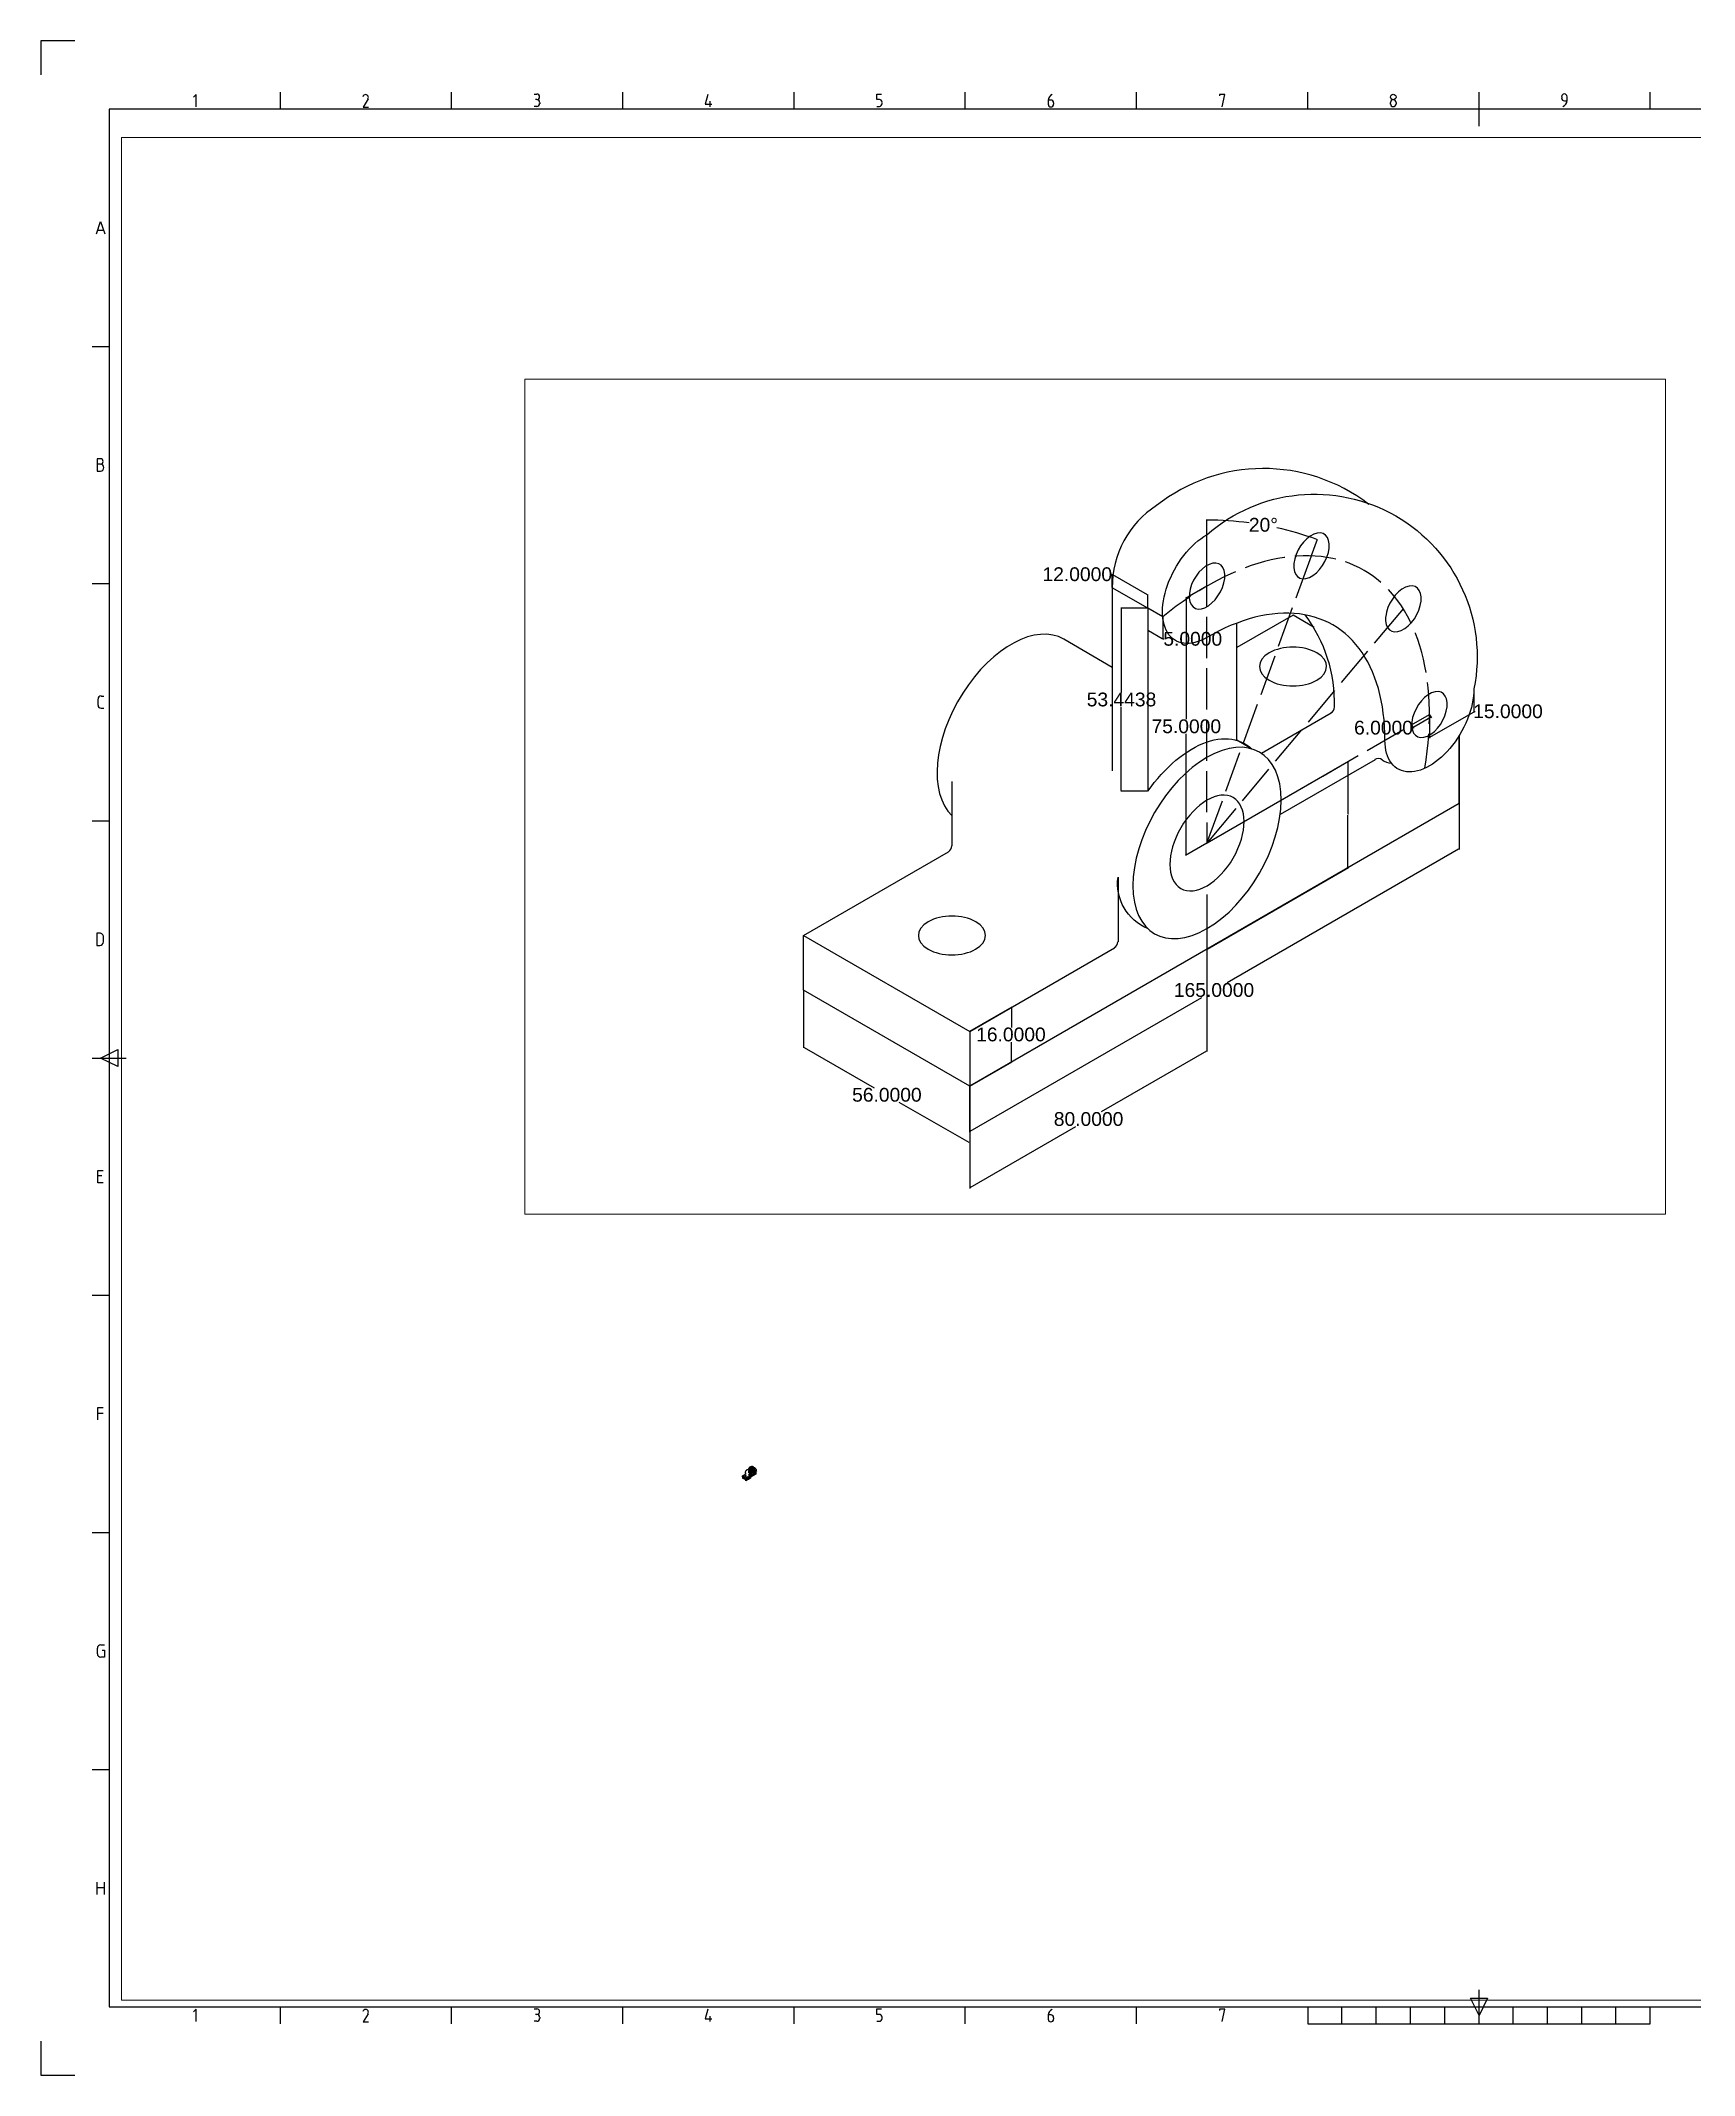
# Model space of a CAD drawing. Header units: millimetres. Extents: x 18 to 858, y 12 to 606.
# Drawn here: x 18 to 501, y 12 to 606 of the extents above; entities that cross this region are included whole.
import ezdxf

# ---------------------------------------------------------------- set-up
doc = ezdxf.new("R2010")
doc.units = ezdxf.units.MM
for name, color, linetype in [('PDF_0', 5, 'Continuous'), ('PDF_Text', 5, 'Continuous'), ('PDF_Title Block', 7, 'Continuous'), ('PDF_Viewport', 5, 'Continuous')]:
    doc.layers.add(name, color=color, linetype=linetype)
doc.styles.add('PDF ArialMT', font='arial.ttf')

msp = doc.modelspace()

# ---------------------------------------------------------------- linework, layer by layer
at = {"layer": 'PDF_0', "color": 7, "lineweight": 0}
for points in [[(159.3, 263.53), (492.36, 263.53), (492.36, 507.28), (159.3, 507.28)], [(226.04, 188.13), (226.04, 188.13), (226.04, 188.13)], [(226.04, 187.51), (226.04, 187.51), (226.04, 187.51)]]:
    msp.add_lwpolyline(points, close=True, dxfattribs=at)
at = {"layer": 'PDF_0', "color": 7, "lineweight": 25}
for points in [[(405.72, 470.71, 0.342963), (343.74, 470.36, 0.256704), (330.81, 446.38)], [(341.14, 346.86, -0.337335), (332.48, 361.91), (332.48, 343)], [(226.18, 188.15, -0.282657), (226.22, 188.15), (225.64, 187.82)]]:
    msp.add_lwpolyline(points, format="xyb", dxfattribs=at)
for points in [[(436.42, 416.86), (436.37, 415.8), (436.28, 414.74), (436.13, 413.64), (435.93, 412.52), (435.67, 411.4), (435.34, 410.25), (434.96, 409.1), (434.52, 407.96), (434.04, 406.83), (433.49, 405.71), (432.91, 404.59), (432.27, 403.51), (431.61, 402.45), (430.91, 401.41), (430.16, 400.44), (429.39, 399.47), (428.59, 398.59), (427.76, 397.73), (426.92, 396.94), (426.06, 396.19), (425.18, 395.51), (424.3, 394.89), (423.42, 394.36), (422.53, 393.88), (421.65, 393.48), (420.77, 393.15), (419.91, 392.89), (419.08, 392.71), (418.24, 392.6), (417.44, 392.58), (416.67, 392.64), (415.92, 392.78), (415.22, 392.98), (414.56, 393.26), (413.92, 393.64), (413.35, 394.08), (412.8, 394.58), (412.31, 395.16), (411.89, 395.8), (411.5, 396.5), (411.19, 397.27), (410.9, 398.09), (410.7, 398.97), (410.55, 399.87), (410.46, 400.84), (410.42, 401.85), (410.39, 403.88), (410.31, 405.89), (410.15, 407.83), (409.93, 409.74), (409.67, 411.62), (409.34, 413.44), (408.94, 415.21), (408.5, 416.93), (407.99, 418.6), (407.42, 420.21), (406.8, 421.77), (406.12, 423.27), (405.39, 424.73), (404.6, 426.09), (403.76, 427.41), (402.86, 428.67), (401.91, 429.84), (400.92, 430.96), (399.86, 432.02), (398.78, 432.99), (397.64, 433.89), (396.45, 434.73), (395.21, 435.5), (393.94, 436.18), (392.61, 436.8), (391.25, 437.33), (389.86, 437.79), (388.43, 438.17), (386.97, 438.47), (385.47, 438.72), (383.93, 438.85), (382.37, 438.94), (380.78, 438.91), (379.17, 438.85), (377.52, 438.67), (375.87, 438.43), (374.19, 438.12), (372.47, 437.73), (370.78, 437.24), (369.04, 436.71), (367.3, 436.07), (365.53, 435.39), (363.77, 434.62), (362.01, 433.76), (360.25, 432.83), (358.46, 431.86), (357.58, 431.38), (356.7, 430.98), (355.82, 430.65), (354.96, 430.39), (354.12, 430.21), (353.28, 430.1), (352.49, 430.08), (351.72, 430.15), (350.97, 430.28), (350.26, 430.48), (349.6, 430.76), (348.96, 431.14), (348.39, 431.58), (347.86, 432.08), (347.36, 432.66), (346.94, 433.3), (346.54, 434), (346.23, 434.77), (345.95, 435.59), (345.75, 436.47), (345.59, 437.37), (345.51, 438.34), (345.48, 439.36), (345.51, 440.39), (345.59, 441.47), (345.75, 442.57), (345.95, 443.67), (346.23, 444.82), (346.54, 445.94), (346.94, 447.09), (347.36, 448.24), (347.86, 449.38), (348.39, 450.5), (348.96, 451.61), (349.6, 452.71), (350.26, 453.77), (350.97, 454.78), (351.72, 455.77), (352.49, 456.72), (353.28, 457.62), (354.12, 458.48), (354.96, 459.27), (355.82, 460.02), (356.7, 460.68), (357.58, 461.3), (358.46, 461.85, -0.717497)], [(226.79, 188.55), (226.79, 188.5), (226.77, 188.44), (226.74, 188.37), (226.72, 188.31), (226.68, 188.26), (226.63, 188.2), (226.59, 188.15), (226.55, 188.13), (226.5, 188.09), (226.46, 188.09), (226.41, 188.06), (226.37, 188.09), (226.33, 188.09), (226.3, 188.13), (226.28, 188.15), (226.26, 188.2), (226.26, 188.26), (226.26, 188.46), (226.19, 188.64), (226.13, 188.77), (226.02, 188.88), (225.89, 188.97), (225.75, 188.99), (225.58, 188.99), (225.4, 188.94), (225.22, 188.86), (225.18, 188.83), (225.14, 188.81), (225.09, 188.81), (225.05, 188.83), (225.03, 188.86), (225, 188.88), (224.98, 188.92), (224.96, 188.99), (224.96, 189.03), (224.98, 189.1), (225, 189.17), (225.03, 189.21), (225.05, 189.28), (225.09, 189.34), (225.14, 189.39), (225.18, 189.43), (225.22, 189.45, -0.707382)]]:
    msp.add_lwpolyline(points, format="xyb", close=True, dxfattribs=at)
at = {"layer": 'PDF_0', "lineweight": 25}
for points in [[(358.46, 446.91), (358.46, 466.26)], [(389, 455.75), (390.76, 460.57)], [(330.81, 450.17), (330.65, 450.26), (330.48, 450.26)], [(330.81, 446.47), (330.81, 450.37)], [(341.05, 444.25), (330.96, 450.09)], [(358.4, 446.82), (352.2, 443.23)], [(341.14, 440.39), (333.28, 440.39)], [(333.45, 440.21), (333.45, 415.8)], [(341.21, 440.46), (341.21, 444.38)], [(341.21, 440.33), (341.21, 433.78)], [(352.4, 443.17), (352.4, 407.98)], [(341.36, 433.89), (345.4, 431.58)], [(345.55, 437.81), (345.55, 431.27)], [(345.55, 431.49), (345.7, 431.4), (345.88, 431.4)], [(436.42, 416.77), (436.42, 409.92)], [(333.45, 387.14), (333.45, 411.53)], [(423.57, 402.71), (436.26, 410.05)], [(436.42, 410.14), (436.57, 410.23), (436.75, 410.23)], [(418.26, 406.31), (418.77, 405.38)], [(418.68, 405.56), (418.52, 405.45), (418.35, 405.45)], [(423.72, 408.46), (418.83, 405.64)], [(423.42, 409.28), (423.42, 402.43)], [(423.44, 409.3), (423.97, 408.4)], [(352.4, 368.52), (352.4, 403.71)], [(341.14, 386.94), (333.28, 386.94)], [(432.08, 383.28), (432.08, 369.91)], [(358.4, 371.82), (352.2, 368.23)], [(431.92, 370.02), (364.32, 330.99)], [(358.46, 356.77), (358.46, 311.01)], [(240.69, 328.77), (240.69, 312.07)], [(289.34, 287.7), (356.94, 326.72)], [(289.25, 316.89), (301.53, 323.99)], [(301.35, 323.7), (301.35, 318.02)], [(289.19, 316.78), (289.19, 271)], [(240.85, 312.18), (261.25, 300.41)], [(301.35, 308.06), (301.35, 313.74)], [(358.31, 311.12), (327.53, 293.34)], [(289.25, 300.9), (301.53, 307.97)], [(289.19, 287.39), (289.19, 300.79), (289.19, 284.06)], [(289.03, 284.37), (268.63, 296.14)], [(289.34, 271.31), (320.12, 289.09)], [(222.87, 186.79), (222.87, 186.46), (223.29, 186.23)], [(224.08, 186.5), (224.08, 186.39), (223.84, 186.23), (223.84, 185.9), (223.44, 186.15)], [(223.84, 186.23), (223.84, 185.97), (225.2, 186.76)], [(224.45, 185.99), (223.84, 185.64), (223.84, 186.57), (224.08, 186.7), (224.08, 186.59)], [(225.22, 187.36), (225.22, 186.43), (224.61, 186.08)], [(224.67, 189.14), (224.67, 189.23), (224.87, 189.1), (224.87, 189.03), (224.72, 189.03), (224.72, 188.53)], [(224.67, 189.23), (224.67, 189.23)], [(224.87, 187.95), (224.72, 187.95), (224.72, 188.46)], [(224.87, 189.03), (224.87, 188.9)], [(224.89, 188.9), (224.96, 188.86), (224.98, 188.86)], [(224.96, 188.97), (224.96, 188.83)], [(225.22, 189.54), (225.22, 189.17), (225.09, 189.08)], [(225.22, 187.67), (225.09, 187.58)], [(225.11, 189.08), (225.11, 188.37)], [(225.11, 187.6), (225.11, 188.28)], [(226.7, 187.89), (226.7, 187.62), (225.33, 186.83)], [(225.84, 189.34), (225.86, 189.43)], [(226.41, 188.35), (226.44, 188.33), (226.52, 188.39)], [(226.44, 188.33), (226.41, 188.33)], [(226.79, 188.55), (226.79, 188.42), (226.52, 188.28)], [(226.55, 188.39), (226.52, 188.42), (226.52, 188.26)], [(226.79, 188.42), (226.79, 188.42)]]:
    msp.add_lwpolyline(points, dxfattribs=at)
at = {"layer": 'PDF_0', "color": 30, "lineweight": 25, "true_color": 0xf26722}
for points in [[(381.16, 455.22), (380.98, 455.2), (379.11, 454.89), (377.19, 454.49), (375.27, 454.01), (373.33, 453.46), (371.37, 452.82), (369.59, 452.16)], [(396.05, 454.71), (395.17, 454.93), (393.49, 455.24), (391.8, 455.46), (390.08, 455.62), (388.32, 455.7), (386.51, 455.7), (384.7, 455.62), (384.13, 455.57)], [(384.5, 443.37), (388.98, 455.68)], [(409.25, 447.9), (408.43, 448.61), (407.13, 449.62), (405.79, 450.55), (404.4, 451.41), (402.95, 452.18), (401.47, 452.88), (399.95, 453.5), (398.94, 453.88)], [(366.79, 451.03), (365.45, 450.46), (363.46, 449.51), (361.46, 448.5), (359.45, 447.42), (357.45, 446.27), (356.17, 445.48)], [(358.46, 440.85), (358.46, 446.85)], [(418.13, 435.94), (417.89, 436.45), (417.05, 438.06), (416.17, 439.62), (415.22, 441.12), (414.21, 442.53), (413.15, 443.89), (412.05, 445.17), (411.43, 445.83)], [(353.66, 443.87), (353.46, 443.74), (351.48, 442.37), (349.49, 440.94), (347.51, 439.44), (345.55, 437.9)], [(379.37, 429.26), (383.47, 440.55)], [(407.38, 430.15), (415.81, 440.19)], [(358.46, 425.85), (358.46, 437.86)], [(397.75, 418.67), (405.46, 427.85)], [(422.45, 421.64), (422.12, 423.51), (421.7, 425.52), (421.21, 427.48), (420.66, 429.4), (420.04, 431.25), (419.38, 433.03), (419.32, 433.19)], [(358.46, 410.84), (358.46, 422.85)], [(374.24, 415.18), (378.34, 426.44)], [(388.1, 407.16), (395.81, 416.35)], [(423.37, 406.68), (423.42, 408.18), (423.42, 410.49), (423.35, 412.76), (423.22, 415.01), (423.04, 417.19), (422.87, 418.67)], [(369.1, 401.08), (373.2, 412.36)], [(358.46, 395.86), (358.46, 407.85)], [(378.47, 395.69), (386.18, 404.87)], [(405.24, 398.86), (415.62, 404.85)], [(418.22, 406.35), (423.42, 409.35)], [(363.97, 386.98), (368.07, 398.26)], [(422.12, 393.68), (422.49, 396.17), (422.8, 398.62), (423.04, 401.06), (423.22, 403.46), (423.24, 403.68)], [(358.46, 380.86), (358.46, 392.84)], [(368.82, 384.18), (376.53, 393.37)], [(392.24, 391.34), (402.64, 397.36)], [(379.24, 383.85), (389.64, 389.85)], [(358.46, 377.86), (358.46, 371.84), (362.96, 384.16)], [(366.88, 381.89), (358.46, 371.84), (363.66, 374.86)], [(366.26, 376.36), (376.66, 382.35)], [(225.14, 189.1), (224.96, 188.99)], [(225.4, 189.23), (225.2, 189.14), (225.18, 189.12)], [(225.22, 189.03), (225.22, 189.17)], [(225.22, 188.75), (225.22, 188.97)], [(225.22, 188.44), (225.22, 188.68)], [(225.22, 188.13), (225.22, 188.37)], [(225.22, 187.84), (225.22, 188.09)], [(225.22, 187.78), (225.22, 187.67), (225.31, 187.91)], [(225.4, 187.87), (225.22, 187.67), (225.33, 187.71)], [(225.33, 187.95), (225.42, 188.2)], [(225.38, 187.76), (225.6, 187.87)], [(225.42, 187.91), (225.58, 188.09)], [(225.69, 189.32), (225.67, 189.32), (225.44, 189.25)], [(225.44, 188.24), (225.51, 188.46)], [(225.53, 188.53), (225.62, 188.75)], [(225.62, 188.13), (225.78, 188.33)], [(225.64, 188.81), (225.73, 189.03)], [(225.64, 187.89), (225.84, 188.02)], [(225.97, 189.3), (225.86, 189.34), (225.73, 189.32)], [(225.75, 189.08), (225.84, 189.34)], [(225.82, 188.37), (225.97, 188.55)], [(225.91, 188.04), (226.11, 188.17)], [(226.02, 188.59), (226.17, 188.77)], [(226.24, 189.17), (226.22, 189.19), (226.06, 189.3), (226.04, 189.3)], [(226.17, 188.2), (226.37, 188.33)], [(226.19, 188.81), (226.37, 189.03)], [(226.41, 188.94), (226.35, 189.06), (226.28, 189.12)], [(226.41, 188.35), (226.52, 188.42)], [(226.5, 188.66), (226.46, 188.86), (226.44, 188.88)], [(226.52, 188.35), (226.52, 188.37), (226.5, 188.59)], [(226.5, 188.09), (226.52, 188.28)]]:
    msp.add_lwpolyline(points, dxfattribs=at)
at = {"layer": 'PDF_0', "color": 7, "lineweight": 25}
for points in [[(341.21, 440.39), (330.81, 446.38), (330.81, 392.95)], [(345.55, 437.9), (341.21, 440.39), (341.21, 386.94), (342.13, 388.24), (343.08, 389.47), (344.07, 390.68), (345.09, 391.85), (346.12, 392.95), (347.2, 394.03), (348.28, 395.05), (349.36, 395.99), (350.49, 396.88), (351.61, 397.71), (352.73, 398.48), (353.86, 399.19), (354.98, 399.83), (356.1, 400.4), (357.23, 400.89), (358.35, 401.3), (359.45, 401.66), (360.53, 401.94), (361.61, 402.14), (362.67, 402.25), (363.68, 402.3), (364.7, 402.27), (365.67, 402.16), (366.61, 401.99), (367.52, 401.72), (368.38, 401.39), (369.21, 401), (370.01, 400.51), (370.76, 399.98), (371.46, 399.34), (367.19, 401.83), (367.19, 436.05)], [(389.77, 434.79), (383.58, 438.36), (367.19, 428.89)], [(330.81, 423.07), (316.66, 431.34)], [(421.68, 425.36), (421.68, 425.56)], [(423.42, 415.36), (423.2, 415.49)], [(394.68, 409.76), (374.35, 398.02)], [(432.08, 383.35), (432.08, 403.18), (432.08, 383.35), (289.19, 300.85), (240.69, 328.86), (240.69, 344.85), (289.19, 316.85), (289.19, 300.85)], [(358.53, 371.89), (399.8, 395.71)], [(407.53, 396.17), (379.83, 380.2)], [(399.6, 395.42), (399.6, 380.28)], [(409.62, 396.13), (410.24, 395.77), (410.9, 395.49), (411.58, 395.27), (412.33, 395.13)], [(283.99, 389.8), (283.99, 371.01)], [(399.6, 364.79), (399.6, 379.93)], [(240.69, 344.85), (283, 369.27)], [(358.53, 340.89), (399.8, 364.71)], [(289.19, 316.85), (331.49, 341.28)], [(226.7, 187.89), (226.7, 188.28), (226.7, 187.89), (223.84, 186.23), (222.87, 186.81), (222.87, 187.12), (223.84, 186.57), (223.84, 186.23)], [(222.87, 187.12), (223.73, 187.6)], [(224.67, 188.68), (224.39, 188.86), (224.32, 188.88), (224.26, 188.88), (224.19, 188.86), (224.1, 188.83), (224.01, 188.77), (223.95, 188.7), (223.86, 188.61), (223.79, 188.53), (223.75, 188.44), (223.7, 188.33), (223.66, 188.22), (223.66, 188.13), (223.66, 188.02), (223.66, 187.95), (223.7, 187.87), (223.73, 187.82)], [(223.73, 188.02), (223.73, 187.64)], [(223.84, 186.57), (224.7, 187.05)], [(226.17, 189.63), (225.97, 189.76), (225.75, 189.83), (225.49, 189.83), (225.22, 189.76), (224.94, 189.63), (224.89, 189.58), (224.83, 189.56), (224.78, 189.5), (224.76, 189.45), (224.72, 189.39), (224.7, 189.32), (224.67, 189.25), (224.67, 189.21), (224.67, 189.14)], [(224.87, 189.03), (224.67, 189.14), (224.67, 188.09)], [(224.87, 187.16), (224.83, 187.18), (224.76, 187.23), (224.74, 187.29), (224.72, 187.38), (224.72, 187.47), (224.72, 187.07)], [(224.96, 188.99), (224.87, 189.03), (224.87, 187.95), (224.96, 188.04), (225.03, 188.13), (225.11, 188.2), (225.2, 188.24), (225.29, 188.26), (225.36, 188.26), (225.42, 188.24), (225.49, 188.22), (225.4, 188.26), (225.4, 188.94)], [(225.22, 187.67), (226.06, 188.13)], [(225.22, 187.03), (226.06, 187.51)], [(225.86, 188.92), (225.73, 188.99), (225.4, 188.79)], [(225.95, 188.42), (225.56, 188.17)], [(225.97, 188.46), (225.95, 188.66), (225.89, 188.83), (225.8, 188.99)], [(226.04, 188.13), (226.04, 187.82), (226.04, 187.51)], [(226.26, 188.15), (226.28, 188.13), (226.3, 188.13)], [(226.48, 188.72), (226.48, 188.72)], [(226.52, 188.53), (226.52, 188.53)]]:
    msp.add_lwpolyline(points, dxfattribs=at)
at = {"layer": 'PDF_0', "lineweight": 0}
for points in [[(222.87, 186.46), (222.87, 186.46), (222.87, 186.46)], [(223.84, 185.97), (223.84, 185.97), (223.84, 185.97)], [(223.84, 185.9), (223.84, 185.9), (223.84, 185.9)], [(223.84, 185.64), (223.84, 185.64), (223.84, 185.64)], [(224.08, 186.7), (224.08, 186.7), (224.08, 186.7)], [(224.67, 189.23), (224.67, 189.23), (224.67, 189.23)], [(224.72, 189.03), (224.72, 189.03), (224.72, 189.03)], [(224.72, 187.95), (224.72, 187.95), (224.72, 187.95)], [(224.87, 189.1), (224.87, 189.1), (224.87, 189.1)], [(224.96, 188.86), (224.96, 188.86), (224.96, 188.86)], [(225.11, 189.08), (225.11, 189.08), (225.11, 189.08)], [(225.22, 189.54), (225.22, 189.54), (225.22, 189.54)], [(225.86, 189.43), (225.86, 189.43), (225.86, 189.43)], [(226.44, 188.33), (226.44, 188.33), (226.44, 188.33)], [(226.52, 188.39), (226.52, 188.39), (226.52, 188.39)], [(226.7, 187.62), (226.7, 187.62), (226.7, 187.62)], [(226.79, 188.42), (226.79, 188.42), (226.79, 188.42)]]:
    msp.add_lwpolyline(points, close=True, dxfattribs=at)
at = {"layer": 'PDF_0', "color": 7, "lineweight": 25}
for points in [[(223.88, 187.03), (223.9, 187.05), (223.92, 187.07), (223.92, 187.09), (223.92, 187.12), (223.92, 187.14), (223.92, 187.16), (223.9, 187.18), (223.88, 187.2), (223.86, 187.2), (223.81, 187.23), (223.79, 187.23), (223.75, 187.23), (223.7, 187.23), (223.68, 187.23), (223.64, 187.23), (223.62, 187.2), (223.59, 187.18), (223.57, 187.18), (223.55, 187.16), (223.55, 187.14), (223.55, 187.12), (223.55, 187.09), (223.55, 187.07), (223.57, 187.05), (223.62, 187.03), (223.64, 187.03), (223.66, 187.01), (223.7, 187.01), (223.75, 187.01), (223.77, 187.01), (223.81, 187.01), (223.84, 187.03)], [(225.22, 187.16), (225.31, 187.2), (225.38, 187.29), (225.47, 187.38), (225.53, 187.47), (225.58, 187.58), (225.62, 187.67), (225.64, 187.78), (225.67, 187.89), (225.67, 187.98), (225.64, 188.06), (225.6, 188.13), (225.56, 188.17), (225.49, 188.2), (225.42, 188.22), (225.36, 188.22), (225.27, 188.17), (225.18, 188.13), (225.11, 188.06), (225.03, 188), (224.96, 187.89), (224.89, 187.8), (224.85, 187.69), (224.83, 187.58), (224.81, 187.49), (224.78, 187.38), (224.81, 187.29), (224.83, 187.23), (224.87, 187.16), (224.94, 187.12), (224.98, 187.09), (225.07, 187.09), (225.14, 187.12)], [(225.07, 187.4), (225.11, 187.38), (225.14, 187.38), (225.18, 187.38), (225.22, 187.4), (225.27, 187.42), (225.31, 187.47), (225.33, 187.51), (225.38, 187.56), (225.4, 187.6), (225.42, 187.67), (225.44, 187.71), (225.44, 187.76), (225.44, 187.82), (225.42, 187.84), (225.42, 187.89), (225.4, 187.91), (225.36, 187.93), (225.33, 187.93), (225.29, 187.93), (225.25, 187.91), (225.2, 187.89), (225.18, 187.87), (225.14, 187.82), (225.09, 187.78), (225.07, 187.73), (225.05, 187.69), (225.03, 187.62), (225, 187.58), (225, 187.53), (225, 187.49), (225.03, 187.45), (225.05, 187.42)], [(225.11, 189.12), (225.11, 189.08), (225.14, 189.08), (225.14, 189.06), (225.14, 189.03), (225.16, 189.03), (225.18, 189.03), (225.2, 189.03), (225.22, 189.03), (225.25, 189.06), (225.27, 189.08), (225.29, 189.1), (225.31, 189.12), (225.31, 189.14), (225.33, 189.19), (225.33, 189.21), (225.33, 189.23), (225.33, 189.25), (225.31, 189.28), (225.29, 189.3), (225.27, 189.3), (225.25, 189.28), (225.22, 189.28), (225.2, 189.25), (225.18, 189.23), (225.16, 189.21), (225.16, 189.19), (225.14, 189.17), (225.14, 189.14)], [(225.86, 188.61), (225.89, 188.61), (225.91, 188.64), (225.93, 188.66), (225.93, 188.68), (225.93, 188.7), (225.91, 188.72), (225.89, 188.75), (225.86, 188.77), (225.84, 188.77), (225.82, 188.79), (225.78, 188.79), (225.75, 188.79), (225.71, 188.79), (225.67, 188.79), (225.64, 188.79), (225.6, 188.77), (225.58, 188.77), (225.56, 188.75), (225.53, 188.72), (225.53, 188.7), (225.53, 188.68), (225.53, 188.66), (225.56, 188.64), (225.58, 188.61), (225.6, 188.61), (225.62, 188.59), (225.67, 188.57), (225.69, 188.57), (225.73, 188.57), (225.78, 188.57), (225.8, 188.59), (225.84, 188.59)], [(225.73, 189.3), (225.73, 189.25), (225.75, 189.23), (225.75, 189.21), (225.78, 189.21), (225.8, 189.21), (225.82, 189.21), (225.84, 189.21), (225.86, 189.23), (225.89, 189.25), (225.91, 189.28), (225.91, 189.3), (225.93, 189.32), (225.93, 189.36), (225.93, 189.39), (225.93, 189.41), (225.93, 189.43), (225.93, 189.45), (225.91, 189.47), (225.89, 189.47), (225.86, 189.47), (225.84, 189.45), (225.82, 189.45), (225.82, 189.43), (225.8, 189.41), (225.78, 189.39), (225.75, 189.36), (225.75, 189.34), (225.73, 189.32)], [(226.26, 188.99), (226.26, 188.94), (226.28, 188.92), (226.28, 188.9), (226.3, 188.9), (226.33, 188.9), (226.35, 188.9), (226.37, 188.9), (226.39, 188.9), (226.39, 188.92), (226.41, 188.94), (226.44, 188.97), (226.46, 188.99), (226.46, 189.01), (226.48, 189.03), (226.48, 189.08), (226.48, 189.1), (226.48, 189.12), (226.46, 189.12), (226.46, 189.14), (226.44, 189.14), (226.41, 189.17), (226.39, 189.14), (226.37, 189.14), (226.35, 189.12), (226.33, 189.1), (226.3, 189.08), (226.3, 189.06), (226.28, 189.03), (226.28, 189.01)], [(226.41, 188.37), (226.41, 188.33), (226.44, 188.31), (226.44, 188.28), (226.46, 188.28), (226.48, 188.28), (226.5, 188.28), (226.52, 188.28), (226.55, 188.31), (226.57, 188.33), (226.59, 188.35), (226.61, 188.37), (226.61, 188.39), (226.63, 188.42), (226.63, 188.46), (226.63, 188.48), (226.63, 188.5), (226.61, 188.5), (226.61, 188.53), (226.59, 188.55), (226.57, 188.55), (226.55, 188.53), (226.52, 188.53), (226.5, 188.5), (226.48, 188.48), (226.46, 188.46), (226.44, 188.44), (226.44, 188.42), (226.44, 188.39)]]:
    msp.add_lwpolyline(points, close=True, dxfattribs=at)
at = {"layer": 'PDF_0', "lineweight": 25}
for centre, radius, start, end in [((358.43, 371.87), 94.23, 82.49082, 89.89016), ((358.43, 371.87), 94.23, 70.10923, 77.49213), ((225.19, 187.69), 1.88, 82.49078, 89.89019), ((225.19, 187.69), 1.88, 70.10921, 77.49211)]:
    msp.add_arc(centre, radius, start, end, dxfattribs=at)
at = {"layer": 'PDF_0', "color": 7, "lineweight": 25}
for centre, radius, start, end in [((353.16, 412.79), 42.55, 358.30405, 37.09681), ((393.66, 411.53), 1.99, 299.99816, 0.99428), ((408.49, 394.48), 1.99, 56.86524, 119.99816), ((281.95, 371.03), 1.99, 299.99817, 360), ((330.45, 343.03), 1.99, 299.99817, 360), ((223.67, 187.66), 0.0331, 299.99816, 359.99997), ((224.64, 187.09), 0.0331, 299.99816, 359.99997), ((225.89, 188.48), 0.033, 299.99768, 0.9951)]:
    msp.add_arc(centre, radius, start, end, dxfattribs=at)
for centre, major_axis, ratio, start_param, end_param in [((388.98, 455.68), (3.67, 6.36), 0.577175, 2.241026, 8.509627), ((358.47, 446.86), (3.67, 6.37), 0.577209, 2.238772, 8.511038), ((415.8, 440.19), (3.68, 6.36), 0.578307, 2.242723, 8.516547), ((301.32, 404.84), (15.31, 26.52), 0.57804, 6.280732, 9.281978), ((383.58, 423.36), (9.81, 0.01), 0.577205, 5.494959, 11.778144), ((423.42, 409.36), (3.67, 6.37), 0.577209, 2.238772, 8.511038), ((358.47, 371.86), (15.31, 26.5), 0.577852, 3.926211, 10.209396), ((358.46, 371.85), (7.65, 13.25), 0.577737, 3.141953, 9.425138), ((283.99, 344.85), (9.81, 0.01), 0.577205, 5.494959, 11.778144)]:
    msp.add_ellipse(centre, major_axis=major_axis, ratio=ratio, start_param=start_param, end_param=end_param, dxfattribs=at)
at = {"layer": 'PDF_0', "transparency": 33554559}
for points in [[(358.64, 466.06), (358.64, 466.13), (358.46, 466.08)], [(390.54, 460.49), (390.52, 460.44), (390.7, 460.4)], [(330.99, 450.11), (330.96, 450.04), (330.81, 450.17)], [(333.43, 440.21), (333.5, 440.21), (333.45, 440.39)], [(341.08, 444.29), (341.03, 444.23), (341.21, 444.16)], [(352.36, 443.17), (352.42, 443.17), (352.4, 443.34)], [(341.39, 433.91), (341.34, 433.87), (341.21, 433.98)], [(345.4, 431.6), (345.37, 431.56), (345.55, 431.49)], [(436.24, 410.07), (436.26, 410.01), (436.42, 410.14)], [(418.83, 405.67), (418.86, 405.6), (418.68, 405.56)], [(423.7, 408.49), (423.75, 408.42), (423.88, 408.55)], [(423.55, 402.76), (423.59, 402.69), (423.42, 402.63)], [(333.43, 387.14), (333.5, 387.14), (333.45, 386.94)], [(352.36, 368.52), (352.42, 368.52), (352.4, 368.34)], [(431.9, 370.04), (431.94, 369.99), (432.08, 370.1)], [(301.33, 323.7), (301.37, 323.7), (301.35, 323.88)], [(240.87, 312.22), (240.82, 312.16), (240.69, 312.29)], [(358.28, 311.14), (358.33, 311.1), (358.46, 311.21)], [(301.33, 308.06), (301.37, 308.06), (301.35, 307.88)], [(289.32, 287.72), (289.36, 287.68), (289.19, 287.61)], [(289.03, 284.39), (289.01, 284.35), (289.19, 284.28)], [(289.32, 271.33), (289.36, 271.28), (289.19, 271.22)], [(224.08, 186.39), (224.08, 186.37), (224.08, 186.37)], [(224.89, 188.9), (224.87, 188.9), (224.87, 188.9)], [(225.11, 187.6), (225.11, 187.58), (225.11, 187.58)], [(225.22, 186.43), (225.22, 186.46), (225.22, 186.46)], [(226.52, 188.28), (226.52, 188.26), (226.52, 188.26)]]:
    msp.add_solid(points, dxfattribs=at)
at = {"layer": 'PDF_0', "color": 7, "transparency": 33554559}
for points in [[(399.58, 395.42), (399.64, 395.42), (399.6, 395.6)], [(399.58, 364.79), (399.64, 364.79), (399.6, 364.6)]]:
    msp.add_solid(points, dxfattribs=at)
at = {"layer": 'PDF_Title Block', "lineweight": 25}
for points in [[(27.91, 606.06), (17.91, 606.06), (17.91, 596.08)], [(63.3, 586.76), (63.3, 590.37), (62.51, 589.58)], [(87.91, 586.08), (87.91, 591.08)], [(113.51, 589.05), (112.04, 586.67), (113.62, 586.67)], [(137.91, 586.08), (137.91, 591.08)], [(162.01, 590.46), (162.83, 590.46)], [(162.83, 588.85), (162.41, 588.85)], [(163.62, 588.06), (163.62, 587.66)], [(187.9, 586.08), (187.9, 591.08)], [(212.69, 590.37), (211.89, 587.57), (213.9, 587.57)], [(213.3, 588.37), (213.3, 586.76)], [(237.89, 586.08), (237.89, 591.08)], [(262.81, 588.85), (262.02, 588.85), (262.02, 590.46), (263.41, 590.46)], [(263.61, 587.66), (263.61, 588.06)], [(287.89, 586.08), (287.89, 591.08)], [(312.92, 588.68), (312.1, 588.68), (312.1, 587.49)], [(337.88, 586.08), (337.88, 591.08)], [(362.89, 586.76), (363.68, 590.37), (362.1, 590.37), (362.1, 589.98)], [(387.9, 586.08), (387.9, 591.08)], [(437.89, 581.08), (437.89, 591.08)], [(462.04, 589.67), (462.04, 589.27)], [(462.83, 588.48), (463.63, 588.48)], [(463.63, 588.57), (463.63, 589.67)], [(487.89, 586.08), (487.89, 591.08)], [(162.83, 586.85), (162.01, 586.85)], [(262.02, 586.85), (262.81, 586.85)], [(313.71, 587.49), (313.71, 587.88)], [(412.09, 587.57), (412.09, 587.97)], [(413.68, 587.97), (413.68, 587.57)], [(34.22, 549.66), (35.41, 553.25), (36.6, 549.66)], [(36.27, 550.65), (34.55, 550.65)], [(32.92, 516.83), (37.9, 516.83)], [(35.41, 484), (34.41, 484), (34.41, 480.4), (35.41, 480.4)], [(35.41, 482.41), (34.41, 482.41)], [(32.92, 447.57), (37.9, 447.57)], [(34.7, 412.06), (34.7, 413.86)], [(35.6, 414.74), (36.31, 414.74)], [(36.31, 411.15), (35.6, 411.15)], [(32.92, 378.32), (37.9, 378.32)], [(35.19, 345.51), (34.28, 345.51), (34.28, 341.9), (35.19, 341.9)], [(36.29, 343), (36.29, 344.41)], [(32.92, 309.07), (42.9, 309.07)], [(36.2, 272.65), (34.61, 272.65), (34.61, 276.26), (36.2, 276.26)], [(35.8, 274.66), (34.61, 274.66)], [(32.92, 239.84), (37.9, 239.84)], [(34.61, 203.42), (34.61, 207.01), (36.2, 207.01)], [(34.61, 205.4), (36.2, 205.4)], [(32.92, 170.59), (37.9, 170.59)], [(34.5, 135.16), (34.5, 136.77)], [(35.52, 137.76), (36.51, 137.76)], [(35.91, 136.17), (36.51, 136.17), (36.51, 134.17), (35.52, 134.17)], [(32.92, 101.34), (37.9, 101.34)], [(34.41, 64.92), (34.41, 68.51)], [(34.41, 66.92), (36.4, 66.92)], [(36.4, 68.51), (36.4, 64.92)], [(437.89, 27.09), (437.89, 32.09), (437.89, 37.09)], [(63.3, 27.79), (63.3, 31.41), (62.51, 30.59)], [(87.91, 27.09), (87.91, 32.09)], [(113.51, 30.08), (112.04, 27.7), (113.62, 27.7)], [(137.91, 27.09), (137.91, 32.09)], [(162.01, 31.47), (162.83, 31.47)], [(162.83, 29.88), (162.41, 29.88)], [(187.9, 27.09), (187.9, 32.09)], [(212.69, 31.41), (211.89, 28.59), (213.9, 28.59)], [(237.89, 27.09), (237.89, 32.09)], [(262.81, 29.88), (262.02, 29.88), (262.02, 31.47), (263.41, 31.47)], [(287.89, 27.09), (287.89, 32.09)], [(312.92, 29.71), (312.1, 29.71), (312.1, 28.5)], [(337.88, 27.09), (337.88, 32.09)], [(362.89, 27.79), (363.68, 31.41), (362.1, 31.41), (362.1, 30.99)], [(387.9, 32.09), (387.9, 27.09), (487.89, 27.09), (487.89, 32.09)], [(397.88, 27.09), (397.88, 32.09)], [(407.88, 27.09), (407.88, 32.09)], [(417.89, 27.09), (417.89, 32.09)], [(427.89, 27.09), (427.89, 32.09)], [(447.9, 27.09), (447.9, 32.09)], [(457.88, 27.09), (457.88, 32.09)], [(467.88, 27.09), (467.88, 32.09)], [(477.88, 27.09), (477.88, 32.09)], [(162.83, 27.88), (162.01, 27.88)], [(163.62, 29.07), (163.62, 28.67)], [(213.3, 29.4), (213.3, 27.79)], [(262.02, 27.88), (262.81, 27.88)], [(263.61, 28.67), (263.61, 29.07)], [(313.71, 28.5), (313.71, 28.92)], [(17.91, 22.09), (17.91, 12.1), (27.91, 12.1)]]:
    msp.add_lwpolyline(points, dxfattribs=at)
for points in [[(113.47, 589.08, 0.59055), (112.8, 590.31, 0.338564), (112, 589.71)], [(35.36, 480.42, 1), (35.36, 482.43, 1), (35.36, 484.04)], [(113.47, 30.09, 0.59055), (112.8, 31.32, 0.338564), (112, 30.72)], [(163.59, 29.08, 0.414214), (162.79, 29.89, 1), (162.79, 31.49)]]:
    msp.add_lwpolyline(points, format="xyb", dxfattribs=at)
for points in [[(837.87, 586.08), (37.9, 586.08), (37.9, 32.09), (837.87, 32.09)], [(40.41, 311.58), (40.41, 306.58), (35.41, 309.07)], [(435.38, 34.6), (440.38, 34.6), (437.89, 29.6)]]:
    msp.add_lwpolyline(points, close=True, dxfattribs=at)
msp.add_circle((412.85, 589.61), 0.804, dxfattribs=at)
for centre, radius, start, end in [((162.79, 589.68), 0.804, 270.00001, 89.99999), ((162.79, 588.09), 0.804, 0, 89.99999), ((262.78, 588.09), 0.804, 0, 89.99999), ((313.9, 588.6), 1.82, 109.81385, 176.44592), ((312.97, 588.01), 0.716, 352.23264, 97.76736), ((412.85, 588.01), 0.804, 0, 179.99999), ((462.81, 589.7), 0.804, 0, 179.99999), ((462.81, 589.31), 0.804, 180.00001, 269.99999), ((461.79, 588.6), 1.8, 289.00085, 360), ((162.79, 587.7), 0.804, 270.00001, 359.99999), ((262.78, 587.7), 0.804, 270.00001, 359.99999), ((312.88, 587.52), 0.804, 180.00001, 359.99999), ((412.85, 587.61), 0.804, 180.00001, 359.99999), ((35.56, 413.89), 0.892, 90, 180), ((35.56, 412.08), 0.892, 180, 270), ((35.14, 344.44), 1.09, 0, 90.00001), ((35.14, 343.03), 1.09, 269.99999, 359.99999), ((35.47, 136.79), 1, 89.99999, 180.00001), ((35.47, 135.18), 1, 179.99999, 270.00001), ((262.78, 29.08), 0.804, 0, 89.99999), ((313.9, 29.61), 1.82, 109.81385, 176.44592), ((312.97, 29.02), 0.716, 352.23264, 97.76736), ((162.79, 28.69), 0.804, 270.00001, 359.99999), ((262.78, 28.69), 0.804, 270.00001, 359.99999), ((312.88, 28.51), 0.804, 180.00001, 359.99999)]:
    msp.add_arc(centre, radius, start, end, dxfattribs=at)
at = {"layer": 'PDF_Viewport', "lineweight": 0}
msp.add_lwpolyline([(41.53, 34.03), (834.34, 34.03), (834.34, 577.81), (41.53, 577.81)], close=True, dxfattribs=at)

# ---------------------------------------------------------------- texts
at = {"layer": 'PDF_Text', "attachment_point": 4, "style": 'PDF ArialMT'}
for s, insert, char_height in [('20°', (370.69, 464.71), 4.023), ('12.0000', (310.43, 450.29), 4.023), ('5.0000', (345.71, 431.43), 4.023), ('53.4438', (323.34, 413.72), 4.023), ('15.0000', (436.2, 410.28), 4.023), ('75.0000', (342.27, 405.9), 4.023), ('6.0000', (401.41, 405.5), 4.023), ('165.0000', (348.79, 328.91), 4.023), ('16.0000', (291.06, 315.93), 4.023), ('56.0000', (254.84, 298.32), 4.023), ('80.0000', (313.73, 291.25), 4.023), ('56.0000', (223.13, 186.19), 0.0805), ('16.0000', (223.85, 186.55), 0.0805), ('12.0000', (224.25, 189.23), 0.0805), ('80.0000', (224.3, 186.06), 0.0805), ('53.4438', (224.49, 188.51), 0.0805), ('75.0000', (224.87, 188.35), 0.08), ('5.0000', (224.96, 188.86), 0.0805), ('165.0000', (225, 186.81), 0.0805), ('20°', (225.44, 189.52), 0.0805), ('6.0000', (226.06, 188.33), 0.0805), ('15.0000', (226.76, 188.44), 0.0805)]:
    msp.add_mtext(s, dxfattribs=dict(at, insert=insert, char_height=char_height))
at = {"layer": 'PDF_Text', "color": 7, "attachment_point": 4, "style": 'PDF ArialMT'}
for insert, char_height in [((399.14, 380.12), 0.181), ((226.01, 187.83), 0.00362)]:
    msp.add_mtext('31.0000', dxfattribs=dict(at, insert=insert, char_height=char_height))

doc.saveas('drawing.dxf')
